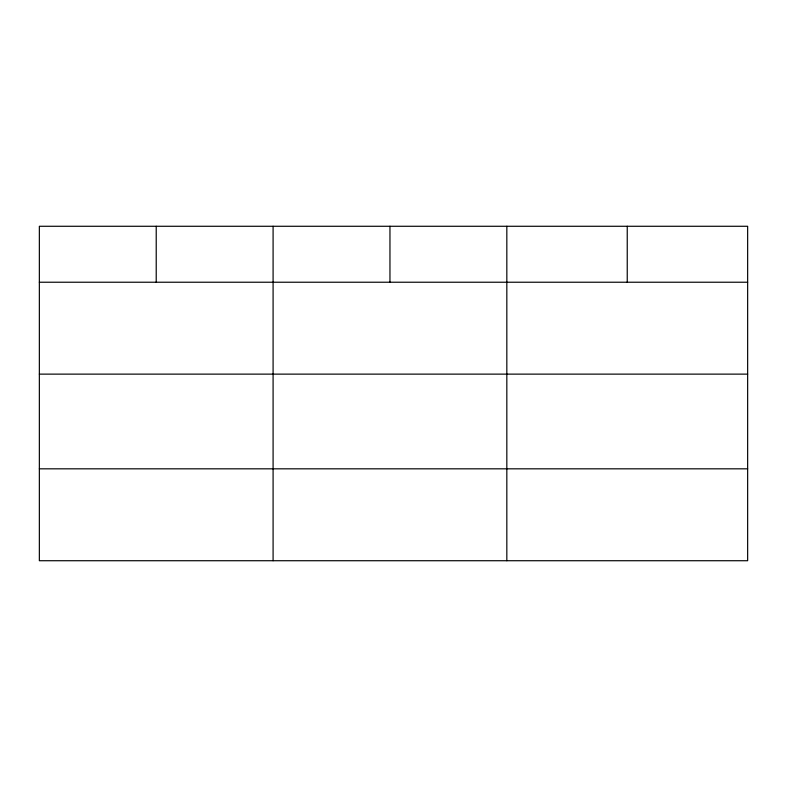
<?xml version="1.0" encoding="UTF-8"?>
<svg xmlns="http://www.w3.org/2000/svg" width="787" height="787" viewBox="0 0 787 787"><rect width="100%" height="100%" fill="white"/><g stroke="black" fill="none" stroke-linecap="round" stroke-linejoin="round"><path stroke-width="1.18" d="M747.65 374.13L747.65 226.272L39.35 226.272L39.35 560.728L747.65 560.728L747.65 374.13L39.35 374.13M39.35 282.228L747.65 282.228M39.35 468.826L747.65 468.826M627.239 226.272L627.239 282.228M506.828 226.272L506.828 560.728M389.958 226.272L389.958 282.228M273.089 226.272L273.089 560.728M156.22 226.272L156.22 282.228"/></g></svg>
